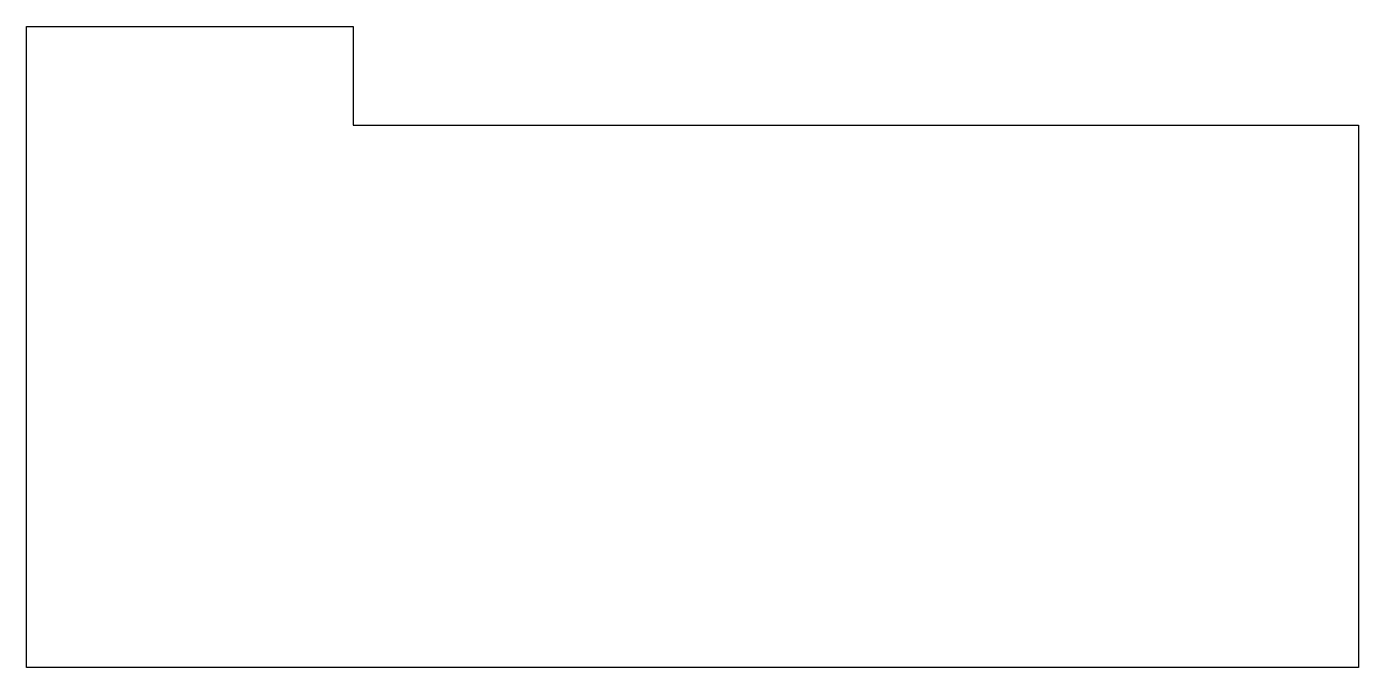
# Model space of a CAD drawing. Header units: millimetres. Extents: x -20 to 115, y -65 to 0.
import ezdxf

# ---------------------------------------------------------------- set-up
doc = ezdxf.new("R2010")
doc.units = ezdxf.units.MM
doc.layers.get('0').update_dxf_attribs({"linetype": 'CONTINUOUS'})

msp = doc.modelspace()

# ---------------------------------------------------------------- linework, layer by layer
msp.add_lwpolyline([(115, -65), (-20.14, -65), (-20.14, 0), (13, 0), (13, -10), (115, -10)], close=True)

doc.saveas('drawing.dxf')
